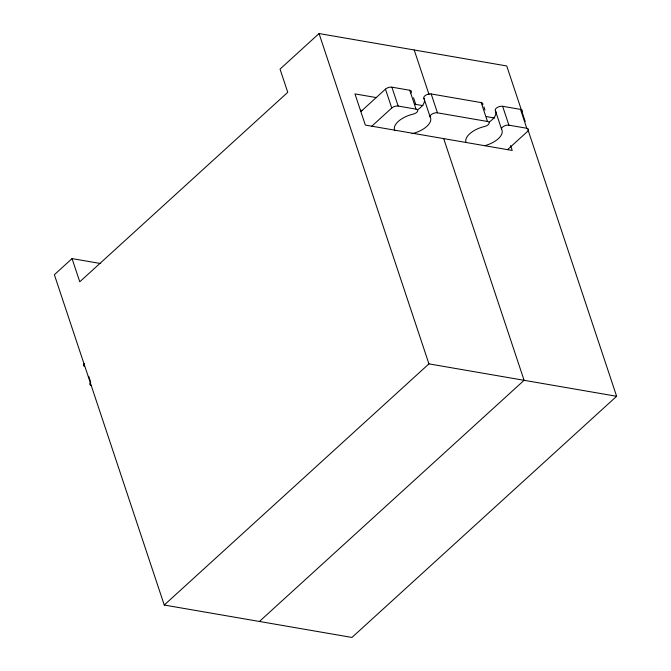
<?xml version="1.0" encoding="UTF-8"?>
<svg xmlns="http://www.w3.org/2000/svg" width="671" height="671" viewBox="0 0 671 671"><rect width="100%" height="100%" fill="white"/><g stroke="black" fill="none" stroke-linecap="round" stroke-linejoin="round"><path stroke-width="1.01" d="M100.7 263.544L72.049 258.595L54.368 274.716L164.252 605.032L351.948 637.45L616.632 396.284L527.867 129.453M525.225 121.518L506.748 65.968L319.052 33.55L280.033 69.105L287.75 92.313L79.774 281.803L72.049 258.595M360.855 111.571L385.464 89.142A4.747 2.315 -18.4 0 1 391.881 87.171L409.746 90.258A4.747 2.315 -18.4 0 1 410.912 93.001M371.751 126.24L391.747 108.014A4.747 2.315 -18.4 0 1 398.163 106.052L416.02 109.13A4.747 2.315 -18.4 0 1 417.471 111.487A4.747 2.315 -18.4 0 1 413.051 114.162A18.989 9.268 -18.4 0 0 394.884 130.728M507.502 149.683L527.507 131.466A4.747 2.315 -18.4 0 0 526.769 128.262L520.495 109.381L502.629 106.295A4.747 2.315 -18.4 0 0 497.295 107.486A4.747 2.315 -18.4 0 0 495.374 110.589A18.989 9.268 -18.4 0 1 489.251 122.005M164.252 605.032L428.937 363.875L616.632 396.284M259.409 621.472L524.093 380.306L443.69 138.612M417.807 109.658A18.989 9.268 -18.4 0 0 423.921 98.243A4.747 2.315 -18.4 0 1 425.85 95.139A4.747 2.315 -18.4 0 1 431.176 93.957L481.191 102.596A4.747 2.315 -18.4 0 1 482.743 104.76M376.616 97.639L354.959 93.898L365.334 125.083L512.208 150.447L510.589 145.573M414.762 104.223L423.007 105.649M486.5 116.611L494.678 118.029M412.002 133.688A18.989 9.268 -18.4 0 0 430.203 117.123A4.747 2.315 -18.4 0 1 432.124 114.02A4.747 2.315 -18.4 0 1 437.458 112.837L487.473 121.468A4.747 2.315 -18.4 0 1 488.924 123.825A4.747 2.315 -18.4 0 1 484.504 126.5A18.989 9.268 -18.4 0 0 466.051 142.47M484.764 145.699A18.989 9.268 -18.4 0 0 501.656 129.461A4.747 2.315 -18.4 0 1 503.577 126.358A4.747 2.315 -18.4 0 1 508.912 125.175L526.769 128.262M360.352 110.22L362.415 110.572M502.629 106.295L508.912 125.175M495.374 110.589L501.656 129.461M483.934 106.932L484.982 110.086M481.191 102.596L487.473 121.468M431.176 93.957L437.458 112.837M414.208 49.981L429.037 94.552M423.921 98.243L430.203 117.123M413.529 97.74L415.626 104.039M409.746 90.258L416.02 109.13M391.881 87.171L398.163 106.052M385.464 89.142L391.747 108.014M319.052 33.55L428.937 363.875M88.74 376.33L90.392 381.296M520.495 109.381A4.747 2.315 -18.4 0 1 521.904 111.797M91.457 385.498A4.747 2.315 -18.4 0 1 90.719 382.294M84.244 366.324A4.747 2.315 -18.4 0 1 84.236 363.607"/></g></svg>
